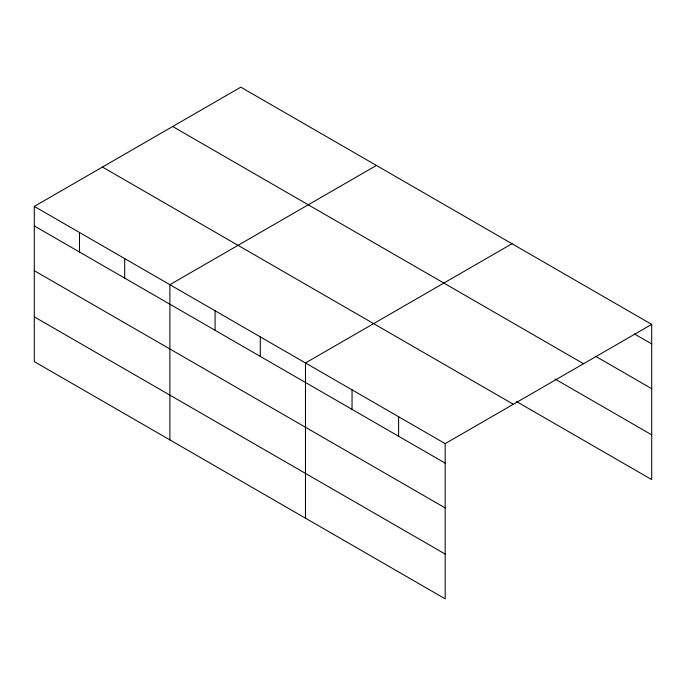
<?xml version="1.0" encoding="UTF-8"?>
<svg xmlns="http://www.w3.org/2000/svg" width="686" height="686" viewBox="0 0 686 686"><rect width="100%" height="100%" fill="white"/><g stroke="black" fill="none" stroke-linecap="round" stroke-linejoin="round"><path stroke-width="1.03" d="M34.3 206.4L445.171 443.619L445.171 598.835L34.3 361.616L34.3 206.4L240.829 87.165L651.7 324.384L651.7 479.6L516.567 401.584M376.417 165.446L169.888 284.681L169.888 439.898M512.005 243.727L305.476 362.963L305.476 518.179M445.171 443.619L651.7 324.384M634.353 333.893L651.7 343.909M596.005 356.531L651.7 388.688M172.675 126.516L583.546 363.726M554.914 378.946L651.7 434.821M102.454 167.05L513.325 404.268M34.3 225.926L445.171 463.144M34.3 270.704L445.171 507.923M34.3 316.838L445.171 554.056M398.609 416.736L398.609 436.253M352.047 389.845L352.047 409.37M260.286 336.869L260.286 356.394M215.087 310.775L215.087 330.3M124.689 258.588L124.689 278.113M79.499 232.494L79.499 252.019"/></g></svg>
